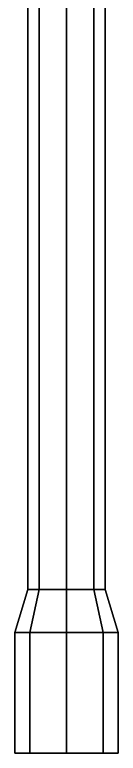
# Model space of a CAD drawing. Header units: millimetres. Extents: x -0.72 to 3, y -1.64 to 5.87.
# Drawn here: x -0.06 to 0.06, y -1.64 to -0.783 of the extents above; entities that cross this region are included whole.
import ezdxf

# ---------------------------------------------------------------- set-up
doc = ezdxf.new("R2010")
doc.units = ezdxf.units.MM
doc.layers.add('barrel', color=1, linetype='Continuous')

msp = doc.modelspace()

# ---------------------------------------------------------------- linework, layer by layer
at = {"layer": 'barrel'}
for points in [[(-0.03182, -0.59, 0.80182), (-0.045, -0.59, 0.77), (-0.045, -1.45, 0.77), (-0.03182, -1.45, 0.80182)], [(-0.045, -0.59, 0.77), (-0.03182, -0.59, 0.73818), (-0.03182, -1.45, 0.73818), (-0.045, -1.45, 0.77)], [(0, -0.59, 0.815), (-0.03182, -0.59, 0.80182), (-0.03182, -1.45, 0.80182), (0, -1.45, 0.815)], [(-0.03182, -0.59, 0.73818), (0, -0.59, 0.725), (0, -1.45, 0.725), (-0.03182, -1.45, 0.73818)], [(0.03182, -0.59, 0.80182), (0, -0.59, 0.815), (0, -1.45, 0.815), (0.03182, -1.45, 0.80182)], [(0, -0.59, 0.725), (0.03182, -0.59, 0.73818), (0.03182, -1.45, 0.73818), (0, -1.45, 0.725)], [(0.045, -0.59, 0.77), (0.03182, -0.59, 0.80182), (0.03182, -1.45, 0.80182), (0.045, -1.45, 0.77)], [(0.03182, -0.59, 0.73818), (0.045, -0.59, 0.77), (0.045, -1.45, 0.77), (0.03182, -1.45, 0.73818)], [(-0.03182, -1.45, 0.80182), (-0.045, -1.45, 0.77), (-0.06, -1.5, 0.77), (-0.04243, -1.5, 0.81243)], [(-0.045, -1.45, 0.77), (-0.03182, -1.45, 0.73818), (-0.04243, -1.5, 0.72757), (-0.06, -1.5, 0.77)], [(0, -1.45, 0.815), (-0.03182, -1.45, 0.80182), (-0.04243, -1.5, 0.81243), (0, -1.5, 0.83)], [(-0.03182, -1.45, 0.73818), (0, -1.45, 0.725), (0, -1.5, 0.71), (-0.04243, -1.5, 0.72757)], [(0.03182, -1.45, 0.80182), (0, -1.45, 0.815), (0, -1.5, 0.83), (0.04243, -1.5, 0.81243)], [(0, -1.45, 0.725), (0.03182, -1.45, 0.73818), (0.04243, -1.5, 0.72757), (0, -1.5, 0.71)], [(0.045, -1.45, 0.77), (0.03182, -1.45, 0.80182), (0.04243, -1.5, 0.81243), (0.06, -1.5, 0.77)], [(0.03182, -1.45, 0.73818), (0.045, -1.45, 0.77), (0.06, -1.5, 0.77), (0.04243, -1.5, 0.72757)], [(-0.04243, -1.5, 0.81243), (-0.06, -1.5, 0.77), (-0.06, -1.64, 0.77), (-0.04243, -1.64, 0.81243)], [(-0.06, -1.5, 0.77), (-0.04243, -1.5, 0.72757), (-0.04243, -1.64, 0.72757), (-0.06, -1.64, 0.77)], [(0, -1.5, 0.83), (-0.04243, -1.5, 0.81243), (-0.04243, -1.64, 0.81243), (0, -1.64, 0.83)], [(-0.04243, -1.5, 0.72757), (0, -1.5, 0.71), (0, -1.64, 0.71), (-0.04243, -1.64, 0.72757)], [(0.04243, -1.5, 0.81243), (0, -1.5, 0.83), (0, -1.64, 0.83), (0.04243, -1.64, 0.81243)], [(0, -1.5, 0.71), (0.04243, -1.5, 0.72757), (0.04243, -1.64, 0.72757), (0, -1.64, 0.71)], [(0.06, -1.5, 0.77), (0.04243, -1.5, 0.81243), (0.04243, -1.64, 0.81243), (0.06, -1.64, 0.77)], [(0.04243, -1.5, 0.72757), (0.06, -1.5, 0.77), (0.06, -1.64, 0.77), (0.04243, -1.64, 0.72757)], [(0, -1.64, 0.83), (-0.04243, -1.64, 0.81243), (-0.06, -1.64, 0.77), (0.04243, -1.64, 0.81243)], [(0.04243, -1.64, 0.81243), (-0.06, -1.64, 0.77), (-0.04243, -1.64, 0.72757), (0.06, -1.64, 0.77)], [(0.06, -1.64, 0.77), (-0.04243, -1.64, 0.72757), (0, -1.64, 0.71), (0.04243, -1.64, 0.72757)]]:
    msp.add_3dface(points, dxfattribs=at)

doc.saveas('drawing.dxf')
